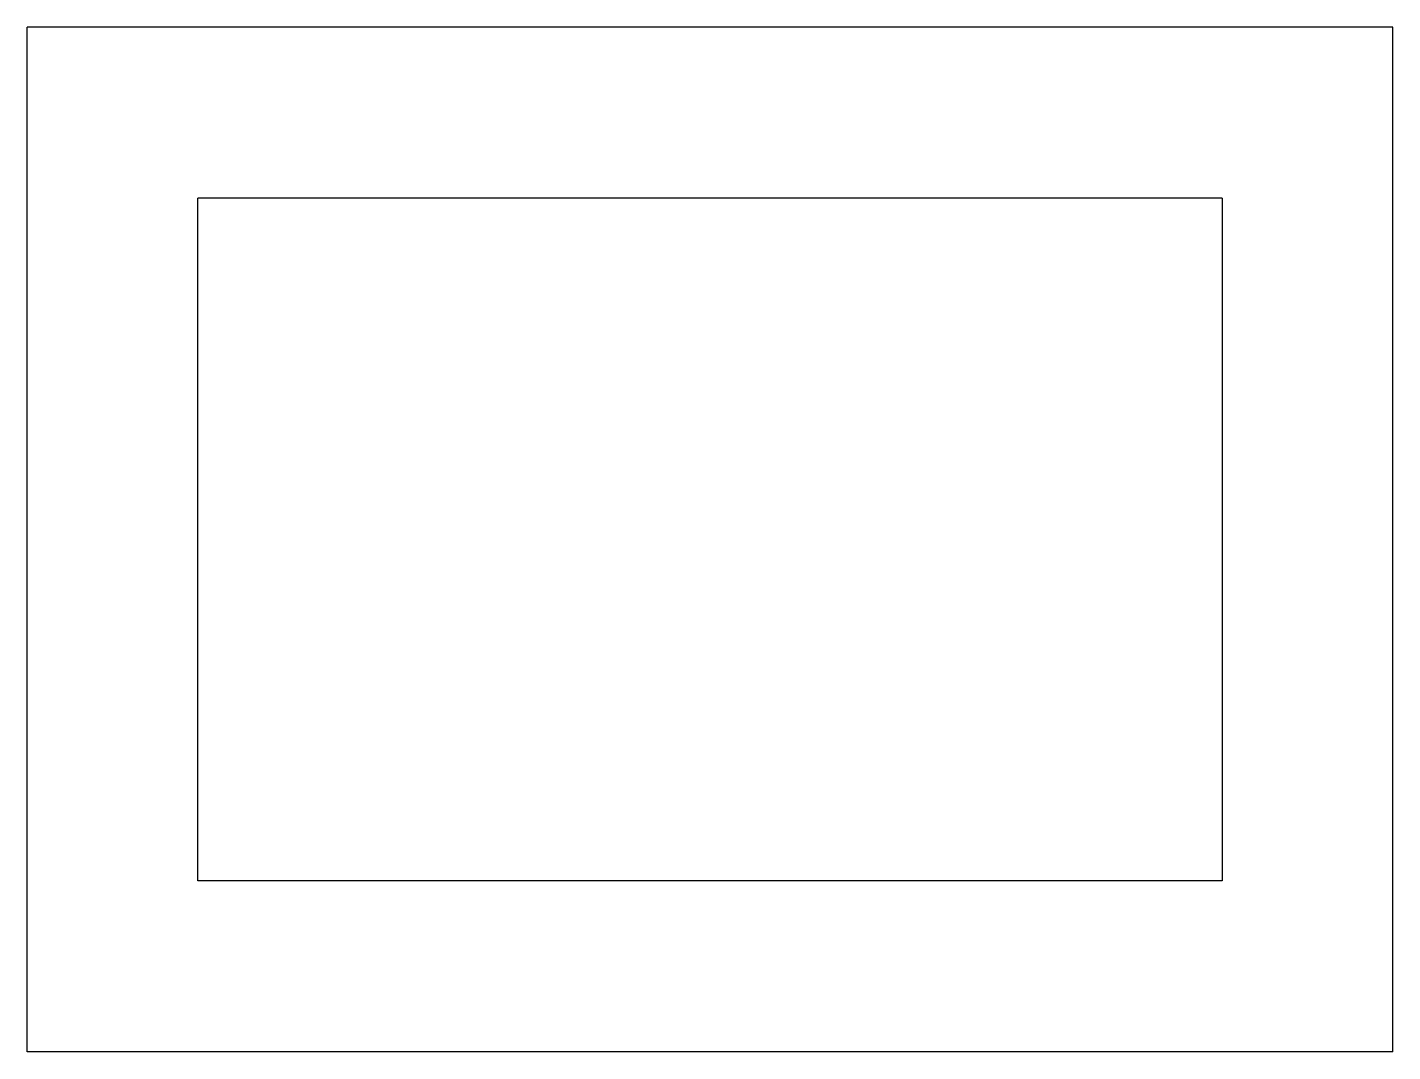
# Model space of a CAD drawing. Header units: millimetres. Extents: x 10 to 90, y 10 to 70.
import ezdxf

# ---------------------------------------------------------------- set-up
doc = ezdxf.new("R2010")
doc.units = ezdxf.units.MM
doc.layers.add('CUT', color=7, linetype='Continuous')

msp = doc.modelspace()

# ---------------------------------------------------------------- linework, layer by layer
at = {"layer": 'CUT'}
for p, q in [((10, 10), (10, 70)), ((90, 70), (10, 70)), ((90, 10), (90, 70)), ((20, 20), (20, 60)), ((80, 60), (20, 60)), ((80, 60), (80, 20)), ((80, 20), (20, 20)), ((50.0005, 10), (10, 10)), ((90, 10), (49.9995, 10))]:
    msp.add_line(p, q, dxfattribs=at)

doc.saveas('drawing.dxf')
